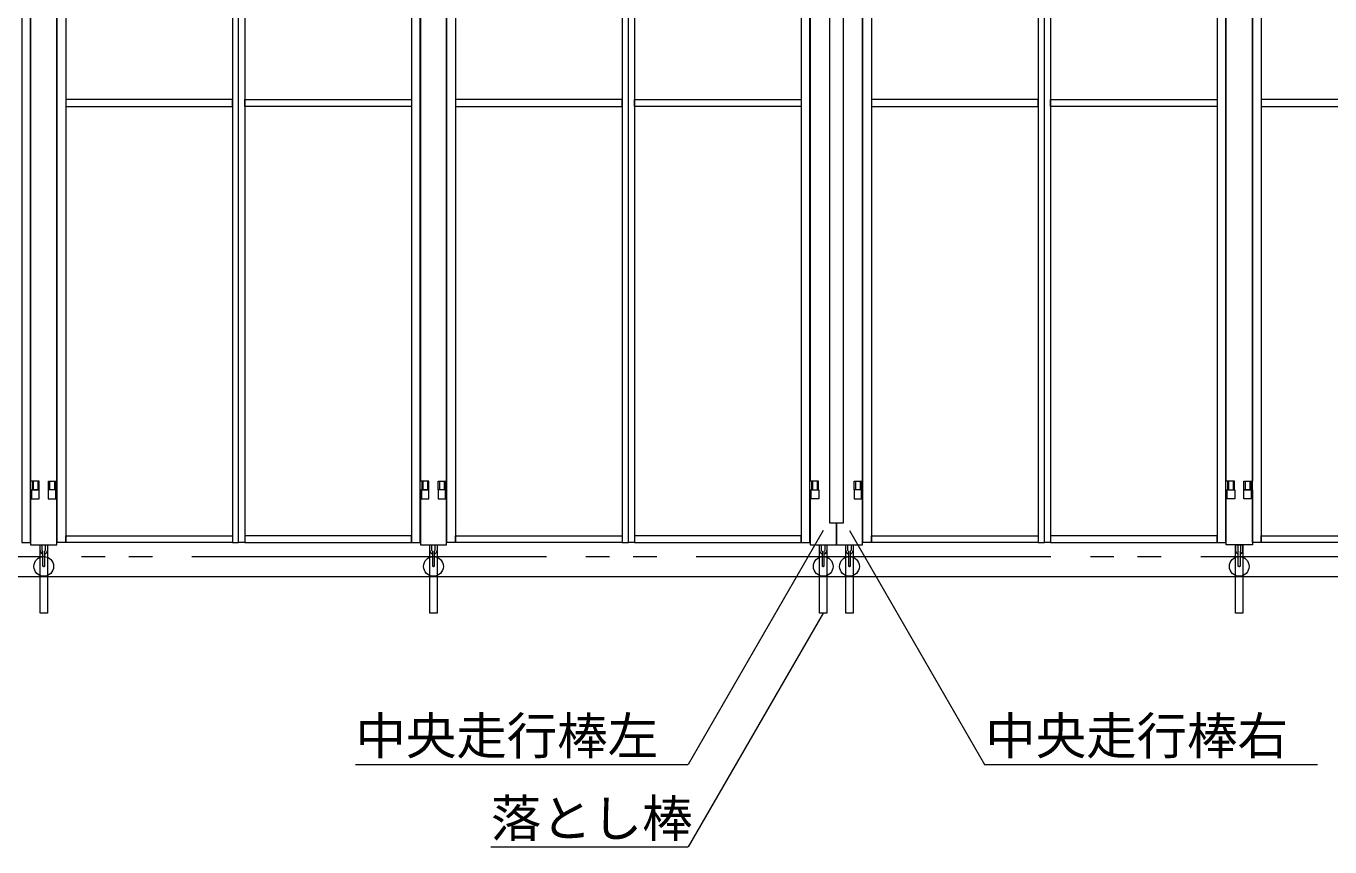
# Model space of a CAD drawing. Units: millimetres, scale not verified. Extents: x -12090 to 12090, y -18325 to 18325.
# Drawn here: x -5451 to -2473, y 5037 to 6912 of the extents above; entities that cross this region are included whole.
import ezdxf
from ezdxf.enums import TextEntityAlignment as Align

# ---------------------------------------------------------------- set-up
doc = ezdxf.new("R2010")
doc.units = ezdxf.units.MM
doc.header["$LTSCALE"] = 90
doc.header["$PDMODE"] = 32
doc.header["$PDSIZE"] = 45
doc.linetypes.add('DASHED1', pattern=[1.8, 1.2, -0.6])
doc.linetypes.add('DOUBLE_CHAIN2', pattern=[12.8, 9, -1, 0.6, -0.6, 0.6, -1])
for name, color, linetype, lineweight in [('0-5_ﾍﾞｰｽﾗｲﾝ', 134, 'Continuous', 18), ('0-8_ﾜｲﾔｰﾛｰﾌﾟ', 134, 'DOUBLE_CHAIN2', 18), ('1-0_中央走行棒', 134, 'Continuous', 18), ('1-1_中央走行棒右', 134, 'Continuous', 18), ('1-2_中央走行棒左', 134, 'Continuous', 18), ('1-9_標準ﾊﾟﾈﾙ', 134, 'Continuous', 18), ('1-B_文字', 134, 'Continuous', 18), ('1-C_落とし棒', 134, 'Continuous', 18)]:
    doc.layers.add(name, color=color, linetype=linetype, lineweight=lineweight)
doc.styles.add('ＭＳ ゴシック', font='')
doc.styles.get('ＭＳ ゴシック').set_extended_font_data('MS Gothic')

msp = doc.modelspace()

# ---------------------------------------------------------------- linework, layer by layer
at = {"layer": '0-5_ﾍﾞｰｽﾗｲﾝ'}
msp.add_line((-11410.19, 5655), (3249.81, 5655), dxfattribs=at)
at = {"layer": '0-8_ﾜｲﾔｰﾛｰﾌﾟ'}
msp.add_line((2649.81, 5700), (-9850.19, 5700), dxfattribs=at)
at = {"layer": '1-0_中央走行棒'}
for p, q in [((-5440.19, 7224.06), (-5440.19, 5872.56)), ((-5380.19, 5872.56), (-5380.19, 7224.06)), ((-4550.19, 7224.06), (-4550.19, 5872.56)), ((-4490.19, 5872.56), (-4490.19, 7224.06)), ((-2710.2, 5872.56), (-2710.2, 7224.06)), ((-2650.19, 7224.06), (-2650.19, 5872.56)), ((-5418.75, 5714.46), (-5418.75, 5727.56)), ((-5413.74, 5714.46), (-5413.74, 5727.56)), ((-5406.74, 5727.56), (-5406.74, 5714.46)), ((-5401.75, 5727.56), (-5401.75, 5714.46)), ((-4528.75, 5714.46), (-4528.75, 5727.56)), ((-4523.74, 5714.46), (-4523.74, 5727.56)), ((-4516.74, 5727.56), (-4516.74, 5714.46)), ((-4511.74, 5727.56), (-4511.74, 5714.46)), ((-2688.64, 5727.56), (-2688.64, 5714.46)), ((-2683.64, 5727.56), (-2683.64, 5714.46)), ((-2676.64, 5714.46), (-2676.64, 5727.56)), ((-2671.64, 5714.46), (-2671.64, 5727.56)), ((-5412.69, 5713.06), (-5412.69, 5678.06)), ((-5407.7, 5678.06), (-5407.7, 5713.06)), ((-4522.69, 5713.06), (-4522.69, 5678.06)), ((-4517.69, 5678.06), (-4517.69, 5713.06)), ((-2682.69, 5678.06), (-2682.69, 5713.06)), ((-2677.69, 5713.06), (-2677.69, 5678.06))]:
    msp.add_line(p, q, dxfattribs=at)
for points in [[(-5440.19, 5852.56), (-5440.19, 5727.56), (-5380.19, 5727.56), (-5380.19, 5852.56)], [(-4550.19, 5852.56), (-4550.19, 5727.56), (-4490.19, 5727.56), (-4490.19, 5852.56)], [(-2650.19, 5852.56), (-2650.19, 5727.56), (-2710.2, 5727.56), (-2710.2, 5852.56)]]:
    msp.add_lwpolyline(points, dxfattribs=at)
for points in [[(-5437.84, 5832.56), (-5420.55, 5832.56), (-5420.55, 5852.56), (-5437.84, 5852.56)], [(-5399.85, 5832.56), (-5382.54, 5832.56), (-5382.54, 5852.56), (-5399.85, 5852.56)], [(-4547.84, 5832.56), (-4530.55, 5832.56), (-4530.55, 5852.56), (-4547.84, 5852.56)], [(-4509.85, 5832.56), (-4492.54, 5832.56), (-4492.54, 5852.56), (-4509.85, 5852.56)], [(-2690.54, 5832.56), (-2707.84, 5832.56), (-2707.84, 5852.56), (-2690.54, 5852.56)], [(-2652.54, 5832.56), (-2669.84, 5832.56), (-2669.84, 5852.56), (-2652.54, 5852.56)]]:
    msp.add_lwpolyline(points, close=True, dxfattribs=at)
for centre, radius, start, end in [((-5410.24, 5714.46), 8.5, 180, 253.25351), ((-5410.24, 5714.46), 3.5, 180, 225.59204), ((-5410.24, 5714.46), 8.5, 287.46347, 360), ((-5410.24, 5714.46), 3.5, 316.78662, 360), ((-4520.24, 5714.46), 8.5, 180, 253.25351), ((-4520.24, 5714.46), 3.5, 180, 225.59204), ((-4520.24, 5714.46), 8.5, 287.46347, 360), ((-4520.24, 5714.46), 3.5, 316.78662, 360), ((-2680.15, 5714.46), 8.5, 180, 252.53653), ((-2680.15, 5714.46), 3.5, 180, 223.21338), ((-2680.15, 5714.46), 8.5, 286.74649, 360), ((-2680.15, 5714.46), 3.5, 314.40796, 360)]:
    msp.add_arc(centre, radius, start, end, dxfattribs=at)
for p in [(-5410.2, 5678.06), (-4520.2, 5678.06), (-2680.19, 5678.06)]:
    msp.add_point(p, dxfattribs=at)
at = {"layer": '1-1_中央走行棒右'}
for p, q in [((-3540.2, 5872.56), (-3540.2, 7224.06)), ((-3578.74, 5714.46), (-3578.74, 5727.56)), ((-3573.75, 5714.46), (-3573.75, 5727.56)), ((-3566.74, 5727.56), (-3566.74, 5714.46)), ((-3561.74, 5727.56), (-3561.74, 5714.46)), ((-3572.69, 5713.06), (-3572.69, 5678.06)), ((-3567.69, 5678.06), (-3567.69, 5713.06))]:
    msp.add_line(p, q, dxfattribs=at)
for points in [[(-3616.19, 5777.56), (-3584.2, 5777.56), (-3584.2, 8527.56), (-3616.19, 8527.56)], [(-3559.84, 5832.56), (-3542.54, 5832.56), (-3542.54, 5852.56), (-3559.84, 5852.56)]]:
    msp.add_lwpolyline(points, close=True, dxfattribs=at)
msp.add_lwpolyline([(-3600.19, 5777.56), (-3600.19, 5727.56), (-3540.2, 5727.56), (-3540.2, 5852.56)], dxfattribs=at)
for radius, start, end in [(8.5, 180, 253.25351), (3.5, 180, 225.59204), (8.5, 287.46347, 360), (3.5, 316.78662, 360)]:
    msp.add_arc((-3570.25, 5714.46), radius, start, end, dxfattribs=at)
msp.add_point((-3570.19, 5678.06), dxfattribs=at)
at = {"layer": '1-2_中央走行棒左'}
for p, q in [((-3660.19, 7224.06), (-3660.19, 5872.56)), ((-3638.75, 5714.46), (-3638.75, 5727.56)), ((-3633.74, 5714.46), (-3633.74, 5727.56)), ((-3626.75, 5727.56), (-3626.75, 5714.46)), ((-3621.74, 5727.56), (-3621.74, 5714.46)), ((-3632.7, 5713.06), (-3632.7, 5678.06)), ((-3627.69, 5678.06), (-3627.69, 5713.06))]:
    msp.add_line(p, q, dxfattribs=at)
msp.add_lwpolyline([(-3660.19, 5852.56), (-3660.19, 5727.56), (-3600.19, 5727.56), (-3600.19, 5777.56)], dxfattribs=at)
msp.add_lwpolyline([(-3640.54, 5832.56), (-3657.84, 5832.56), (-3657.84, 5852.56), (-3640.54, 5852.56)], close=True, dxfattribs=at)
for radius, start, end in [(8.5, 180, 253.25351), (3.5, 180, 225.59204), (8.5, 287.46347, 360), (3.5, 316.78662, 360)]:
    msp.add_arc((-3630.24, 5714.46), radius, start, end, dxfattribs=at)
msp.add_point((-3630.2, 5678.06), dxfattribs=at)
at = {"layer": '1-9_標準ﾊﾟﾈﾙ'}
for p, q in [((-5436.9, 5872.56), (-5436.9, 5852.56)), ((-5383.48, 5872.56), (-5383.48, 5852.56)), ((-4546.9, 5872.56), (-4546.9, 5852.56)), ((-4493.48, 5872.56), (-4493.48, 5852.56)), ((-3656.9, 5872.56), (-3656.9, 5852.56)), ((-3543.49, 5872.56), (-3543.49, 5852.56)), ((-2706.9, 5872.56), (-2706.9, 5852.56)), ((-2653.49, 5872.56), (-2653.49, 5852.56))]:
    msp.add_line(p, q, dxfattribs=at)
at = {"layer": '1-9_標準ﾊﾟﾈﾙ', "linetype": 'DASHED1'}
for p, q in [((-5434.69, 5872.56), (-5434.69, 5852.56)), ((-5423.7, 5872.56), (-5423.7, 5852.56)), ((-5396.7, 5872.56), (-5396.7, 5852.56)), ((-5385.69, 5872.56), (-5385.69, 5852.56)), ((-4544.69, 5872.56), (-4544.69, 5852.56)), ((-4533.7, 5872.56), (-4533.7, 5852.56)), ((-4506.7, 5872.56), (-4506.7, 5852.56)), ((-4495.69, 5872.56), (-4495.69, 5852.56)), ((-3654.69, 5872.56), (-3654.69, 5852.56)), ((-3643.7, 5872.56), (-3643.7, 5852.56)), ((-3556.69, 5872.56), (-3556.69, 5852.56)), ((-3545.69, 5872.56), (-3545.69, 5852.56)), ((-2704.69, 5872.56), (-2704.69, 5852.56)), ((-2693.69, 5872.56), (-2693.69, 5852.56)), ((-2666.69, 5872.56), (-2666.69, 5852.56)), ((-2655.69, 5872.56), (-2655.69, 5852.56))]:
    msp.add_line(p, q, dxfattribs=at)
at = {"layer": '1-9_標準ﾊﾟﾈﾙ'}
for points in [[(-5440.69, 8735.56), (-5460.44, 8735.56), (-5460.44, 5732.56), (-5440.69, 5732.56)], [(-5379.7, 8735.56), (-5359.94, 8735.56), (-5359.94, 5732.56), (-5379.7, 5732.56)], [(-4965.19, 8735.56), (-4979.44, 8735.56), (-4979.44, 5732.56), (-4965.19, 5732.56)], [(-4965.19, 8735.56), (-4950.94, 8735.56), (-4950.94, 5732.56), (-4965.19, 5732.56)], [(-4550.7, 8735.56), (-4570.44, 8735.56), (-4570.44, 5732.56), (-4550.7, 5732.56)], [(-4489.69, 8735.56), (-4469.94, 8735.56), (-4469.94, 5732.56), (-4489.69, 5732.56)], [(-4075.19, 8735.56), (-4089.45, 8735.56), (-4089.45, 5732.56), (-4075.19, 5732.56)], [(-4075.19, 8735.56), (-4060.94, 8735.56), (-4060.94, 5732.56), (-4075.19, 5732.56)], [(-3660.7, 8735.56), (-3680.44, 8735.56), (-3680.44, 5732.56), (-3660.7, 5732.56)], [(-3539.69, 8735.56), (-3519.95, 8735.56), (-3519.95, 5732.56), (-3539.69, 5732.56)], [(-3125.2, 8735.56), (-3139.44, 8735.56), (-3139.44, 5732.56), (-3125.2, 5732.56)], [(-3125.2, 8735.56), (-3110.94, 8735.56), (-3110.94, 5732.56), (-3125.2, 5732.56)], [(-2710.69, 8735.56), (-2730.45, 8735.56), (-2730.45, 5732.56), (-2710.69, 5732.56)], [(-2649.69, 8735.56), (-2629.94, 8735.56), (-2629.94, 5732.56), (-2649.69, 5732.56)], [(-4979.44, 6744.06), (-5359.94, 6744.06), (-5359.94, 6728.06), (-4979.44, 6728.06)], [(-4950.94, 6744.06), (-4570.44, 6744.06), (-4570.44, 6728.06), (-4950.94, 6728.06)], [(-4089.45, 6744.06), (-4469.94, 6744.06), (-4469.94, 6728.06), (-4089.45, 6728.06)], [(-4060.94, 6744.06), (-3680.44, 6744.06), (-3680.44, 6728.06), (-4060.94, 6728.06)], [(-3139.44, 6744.06), (-3519.95, 6744.06), (-3519.95, 6728.06), (-3139.44, 6728.06)], [(-3110.94, 6744.06), (-2730.45, 6744.06), (-2730.45, 6728.06), (-3110.94, 6728.06)], [(-2249.44, 6744.06), (-2629.94, 6744.06), (-2629.94, 6728.06), (-2249.44, 6728.06)], [(-4979.44, 5732.56), (-5359.94, 5732.56), (-5359.94, 5748.06), (-4979.44, 5748.06)], [(-4950.94, 5732.56), (-4570.44, 5732.56), (-4570.44, 5748.06), (-4950.94, 5748.06)], [(-4089.45, 5732.56), (-4469.94, 5732.56), (-4469.94, 5748.06), (-4089.45, 5748.06)], [(-4060.94, 5732.56), (-3680.44, 5732.56), (-3680.44, 5748.06), (-4060.94, 5748.06)], [(-3139.44, 5732.56), (-3519.95, 5732.56), (-3519.95, 5748.06), (-3139.44, 5748.06)], [(-3110.94, 5732.56), (-2730.45, 5732.56), (-2730.45, 5748.06), (-3110.94, 5748.06)], [(-2249.44, 5732.56), (-2629.94, 5732.56), (-2629.94, 5748.06), (-2249.44, 5748.06)]]:
    msp.add_lwpolyline(points, close=True, dxfattribs=at)
for points in [[(-5440.69, 5852.56), (-5420.69, 5852.56), (-5420.69, 5872.56), (-5440.69, 5872.56)], [(-5379.7, 5852.56), (-5399.69, 5852.56), (-5399.69, 5872.56), (-5379.7, 5872.56)], [(-4550.7, 5852.56), (-4530.69, 5852.56), (-4530.69, 5872.56), (-4550.7, 5872.56)], [(-4489.69, 5852.56), (-4509.69, 5852.56), (-4509.69, 5872.56), (-4489.69, 5872.56)], [(-3660.7, 5852.56), (-3640.69, 5852.56), (-3640.69, 5872.56), (-3660.7, 5872.56)], [(-3539.69, 5852.56), (-3559.69, 5852.56), (-3559.69, 5872.56), (-3539.69, 5872.56)], [(-2710.69, 5852.56), (-2690.69, 5852.56), (-2690.69, 5872.56), (-2710.69, 5872.56)], [(-2649.69, 5852.56), (-2669.7, 5852.56), (-2669.7, 5872.56), (-2649.69, 5872.56)]]:
    msp.add_lwpolyline(points, dxfattribs=at)
at = {"layer": '1-B_文字'}
for p, q in [((-4698.53, 5225.82), (-3939.26, 5225.82)), ((-3261.4, 5225.82), (-2501.68, 5225.82)), ((-4389.16, 5037.36), (-3939.22, 5037.36))]:
    msp.add_line(p, q, dxfattribs=at)
for points in [[(-3630.24, 5759.82), (-3938.55, 5225.82), (-3938.99, 5225.82)], [(-3570.14, 5759.82), (-3261.83, 5225.82), (-3261.4, 5225.82)], [(-3630.24, 5571.36), (-3938.55, 5037.36), (-3938.99, 5037.36)]]:
    msp.add_lwpolyline(points, dxfattribs=at)
at = {"layer": '1-C_落とし棒'}
for points in [[(-5401.69, 5727.56), (-5401.69, 5571.36), (-5418.69, 5571.36), (-5418.69, 5727.56)], [(-4511.69, 5727.56), (-4511.69, 5571.36), (-4528.69, 5571.36), (-4528.69, 5727.56)], [(-3621.74, 5727.56), (-3621.74, 5571.36), (-3638.75, 5571.36), (-3638.75, 5727.56)], [(-3561.74, 5727.56), (-3561.74, 5571.36), (-3578.74, 5571.36), (-3578.74, 5727.56)], [(-2671.7, 5727.56), (-2671.7, 5571.36), (-2688.7, 5571.36), (-2688.7, 5727.56)]]:
    msp.add_lwpolyline(points, close=True, dxfattribs=at)

# ---------------------------------------------------------------- texts
at = {"layer": '1-B_文字', "style": 'ＭＳ ゴシック'}
for s, p in [('中央走行棒左', (-4698.53, 5223.47)), ('中央走行棒右', (-3260.2, 5223.47)), ('落とし棒', (-4389.16, 5035.01))]:
    msp.add_text(s, height=84.46, dxfattribs=at).set_placement(p, align=Align.BOTTOM_LEFT)

doc.saveas('drawing.dxf')
